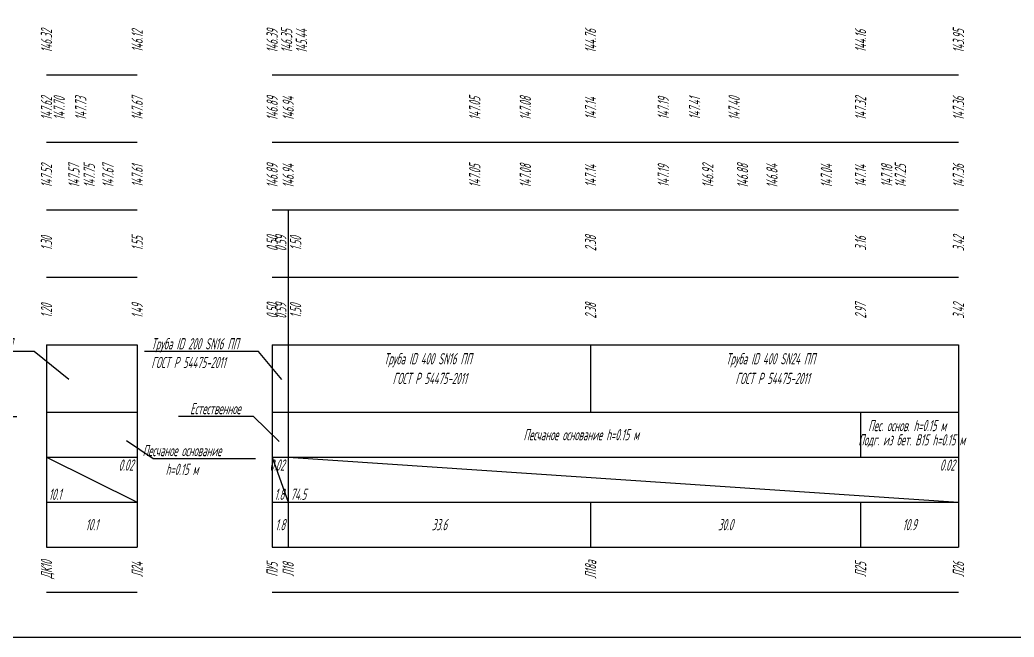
# Model space of a CAD drawing. Header units: metres. Extents: x -30 to 1753, y -860 to 400.
# Drawn here: x 665.2 to 886.2, y -430 to -292.8 of the extents above; entities that cross this region are included whole.
import ezdxf
from ezdxf import colors
from ezdxf.entities.mleader import LeaderData, LeaderLine
from ezdxf.enums import TextEntityAlignment as Align
from ezdxf.math import Vec2, Vec3

# ---------------------------------------------------------------- set-up
doc = ezdxf.new("R2010")
doc.units = ezdxf.units.M
doc.header["$LTSCALE"] = 0.2
doc.layers.add('МГТ_ИГ_Геология', color=252, linetype='Continuous')
doc.layers.add('Таблица', color=7, linetype='Continuous')
doc.layers.add('ПС-НВК-Деталировка', color=7, linetype='Continuous', lineweight=25)
doc.styles.add('SPDS', font='SPDS', dxfattribs={"width": 0.7, "oblique": 15, "height": 2.5})
doc.styles.get("Standard").update_dxf_attribs({"font": 'SPDS.shx', "width": 0.7, "oblique": 15, "height": 3})

# ---------------------------------------------------------------- blocks, each defined once
blk = doc.blocks.new('_None')

msp = doc.modelspace()

# ---------------------------------------------------------------- linework, layer by layer
at = {"layer": 'ПС-НВК-Деталировка'}
msp.add_lwpolyline([(1154, -25), (-10, -25), (-10, -430), (1154, -430)], close=True, dxfattribs=at)
at = {"layer": 'Таблица'}
for p, q in [((671.088, -305), (691.262, -305)), ((721.262, -305), (873.847, -305)), ((671.088, -320), (691.262, -320)), ((721.262, -320), (873.847, -320)), ((671.088, -335), (691.262, -335)), ((721.262, -335), (873.847, -335)), ((724.835, -335), (724.835, -350)), ((671.088, -350), (691.262, -350)), ((721.262, -350), (873.847, -350)), ((724.835, -350), (724.835, -365)), ((671.088, -365), (691.262, -365)), ((671.088, -365), (671.088, -380)), ((691.262, -365), (691.262, -380)), ((721.262, -365), (873.847, -365)), ((721.262, -365), (721.262, -380)), ((724.835, -365), (724.835, -380)), ((724.835, -365), (724.835, -390)), ((792.06, -365), (792.06, -380)), ((873.847, -365), (873.847, -380)), ((671.088, -380), (671.088, -390)), ((671.088, -380), (691.262, -380)), ((691.262, -380), (691.262, -390)), ((721.262, -380), (721.262, -390)), ((721.262, -380), (873.847, -380)), ((852.083, -380), (852.083, -390)), ((873.847, -380), (873.847, -390)), ((671.088, -390), (671.088, -400)), ((671.088, -390), (691.262, -400)), ((671.088, -390), (691.262, -390)), ((691.262, -390), (691.262, -400)), ((721.262, -390), (721.262, -400)), ((721.262, -390), (724.835, -400)), ((721.262, -390), (873.847, -390)), ((724.835, -390), (724.835, -400)), ((724.835, -390), (873.847, -400)), ((873.847, -390), (873.847, -400)), ((671.088, -400), (671.088, -410)), ((671.088, -400), (691.262, -400)), ((691.262, -400), (691.262, -410)), ((721.262, -400), (721.262, -410)), ((721.262, -400), (873.847, -400)), ((724.835, -400), (724.835, -410)), ((792.06, -400), (792.06, -410)), ((852.083, -400), (852.083, -410)), ((873.847, -400), (873.847, -410)), ((671.088, -410), (691.262, -410)), ((721.262, -410), (873.847, -410)), ((671.088, -420), (691.262, -420)), ((721.262, -420), (873.847, -420))]:
    msp.add_line(p, q, dxfattribs=at)

# ---------------------------------------------------------------- texts
at = {"layer": 'Таблица', "oblique": 15, "width": 0.7}
for s, p in [('146.32', (671.088, -297.5)), ('146.12', (691.262, -297.5)), ('146.39', (721.262, -297.5)), ('144.76', (792.06, -297.5)), ('144.16', (852.083, -297.5)), ('143.95', (873.847, -297.5)), ('147.67', (691.262, -312.5)), ('146.89', (721.262, -312.5)), ('147.05', (766.302, -312.5)), ('147.08', (777.565, -312.5)), ('147.62', (671.088, -312.5)), ('147.70', (673.931, -312.5)), ('147.73', (678.706, -312.5)), ('146.94', (724.835, -312.5)), ('146.94', (724.835, -312.5)), ('147.14', (792.06, -312.5)), ('147.14', (792.06, -312.5)), ('147.19', (808.239, -312.5)), ('147.41', (815.192, -312.5)), ('147.40', (823.97, -312.5)), ('147.32', (852.083, -312.5)), ('147.32', (852.083, -312.5)), ('147.36', (873.847, -312.5)), ('147.52', (671.088, -327.5)), ('147.57', (677.194, -327.5)), ('147.75', (680.62, -327.5)), ('147.67', (684.772, -327.5)), ('147.61', (691.262, -327.5)), ('146.89', (721.262, -327.5)), ('146.94', (724.835, -327.5)), ('146.94', (724.835, -327.5)), ('147.05', (766.302, -327.5)), ('147.08', (777.565, -327.5)), ('147.14', (792.06, -327.5)), ('147.14', (792.06, -327.5)), ('147.19', (808.239, -327.5)), ('146.92', (818.106, -327.5)), ('146.88', (825.84, -327.5)), ('146.84', (832.395, -327.5)), ('147.04', (844.494, -327.5)), ('147.14', (852.083, -327.5)), ('147.14', (852.083, -327.5)), ('147.18', (857.904, -327.5)), ('147.25', (860.954, -327.5)), ('147.36', (873.847, -327.5)), ('1.55', (691.262, -342.5)), ('2.38', (792.06, -342.5)), ('3.42', (873.847, -342.5)), ('1.30', (671.088, -342.5)), ('0.50', (721.262, -342.5)), ('3.16', (852.083, -342.5)), ('1.20', (671.088, -357.5)), ('1.49', (691.262, -357.5)), ('0.50', (721.262, -357.5)), ('2.38', (792.06, -357.5)), ('2.97', (852.083, -357.5)), ('3.42', (873.847, -357.5)), ('ДК10', (671.088, -415)), ('Л24', (691.262, -415)), ('ПУ5', (721.262, -415)), ('Л18', (724.835, -415)), ('Л18а', (792.06, -415)), ('Л25', (852.083, -415)), ('Л26', (873.847, -415))]:
    msp.add_text(s, height=2.5, rotation=90, dxfattribs=at).set_placement(p, align=Align.MIDDLE_CENTER)
for s, p in [('146.35', (725.728, -297.5)), ('0.59', (724.435, -342.5)), ('0.59', (724.435, -357.5))]:
    msp.add_text(s, height=2.5, rotation=90, dxfattribs=at).set_placement(p, align=Align.CENTER)
for s, p in [('145.44', (726.528, -297.5)), ('1.50', (725.235, -342.5)), ('1.50', (725.235, -357.5))]:
    msp.add_text(s, height=2.5, rotation=90, dxfattribs=at).set_placement(p, align=Align.TOP_CENTER)
for s, p in [('Труба ID 400 SN16 ПП ', (756.299, -369.375)), ('Труба ID 400 SN24 ПП ', (832.515, -369.375))]:
    msp.add_text(s, height=2.5, dxfattribs=at).set_placement(p, align=Align.CENTER)
for s, p in [('ГОСТ Р 54475-2011', (756.299, -372.5)), ('ГОСТ Р 54475-2011', (832.515, -372.5)), ('Пес. основ. h=0.15 м  ', (863.337, -382.978)), ('Песчаное основание h=0.15 м', (789.963, -385)), ('Подг. из бет. B15 h=0.15 м ', (863.891, -386.15)), ('10.1', (681.175, -405)), ('1.8', (723.049, -405)), ('33.6', (758.448, -405)), ('30.0', (822.071, -405)), ('10.9', (862.965, -405))]:
    msp.add_text(s, height=2.5, dxfattribs=at).set_placement(p, align=Align.MIDDLE_CENTER)
for p in [(690.427, -390.5), (724, -390.5), (873.012, -390.5)]:
    msp.add_text('0.02', height=2.5, dxfattribs=at).set_placement(p, align=Align.TOP_RIGHT)
for s, p in [('10.1', (671.588, -399.5)), ('1.8', (721.762, -399.5)), ('74.5', (725.335, -399.5))]:
    msp.add_text(s, height=2.5, dxfattribs=at).set_placement(p)

# ---------------------------------------------------------------- leaders
at = {"layer": 'МГТ_ИГ_Геология', "color": 0, "lineweight": 25}
ml = msp.add_multileader_mtext('Standard', dxfattribs=at)
ml.set_content('{\\Q15;\\W0.7;Естественное}', style='SPDS')
ml.set_leader_properties()
ml.set_arrow_properties(name='NONE')
ml.build(insert=Vec2(0, 0))
ml.multileader.update_dxf_attribs({"text_left_attachment_type": 6, "text_right_attachment_type": 6, "dogleg_length": 0.5, "arrow_head_size": 1})
ctx = ml.context
ctx.base_point, ctx.char_height, ctx.arrow_head_size, ctx.landing_gap_size, ctx.plane_origin = Vec3(648.251, -380.954), 2.5, 1, 0, Vec3(-1270.124, 358.308)
ctx.left_attachment, ctx.right_attachment, ctx.text_align_type = 6, 6, 1
notes = []
notes.append((ctx, [(1, (1, 1, 0), (647.751, -380.954), (1, 0), 0.5, [(0, [(637.505, -386.489)], 0, [])])]))
ctx.mtext.insert, ctx.mtext.width, ctx.mtext.defined_height, ctx.mtext.alignment, ctx.mtext.line_spacing_style, ctx.mtext.flow_direction = Vec3(656.272, -377.954), 22.00699, 8.316, 2, 2, 5
ml = msp.add_multileader_mtext('Standard', dxfattribs=at)
ml.set_content('{\\Q15;\\W0.7;Естественное}', style='SPDS')
ml.set_leader_properties()
ml.set_arrow_properties(name='NONE')
ml.build(insert=Vec2(0, 0))
ml.multileader.update_dxf_attribs({"text_left_attachment_type": 6, "text_right_attachment_type": 6, "dogleg_length": 0.5, "arrow_head_size": 1})
ctx = ml.context
ctx.base_point, ctx.char_height, ctx.arrow_head_size, ctx.landing_gap_size, ctx.plane_origin = Vec3(700.608, -380.954), 2.5, 1, 0, Vec3(-1184.798, 358.308)
ctx.left_attachment, ctx.right_attachment, ctx.text_align_type = 6, 6, 1
notes.append((ctx, [(0, (1, 1, 0), (717.152, -380.954), (-1, 0), 0.5, [(0, [(722.831, -386.489)], 0, [])])]))
ctx.mtext.insert, ctx.mtext.width, ctx.mtext.defined_height, ctx.mtext.alignment, ctx.mtext.line_spacing_style, ctx.mtext.flow_direction = Vec3(708.63, -377.954), 22.00699, 8.316, 2, 2, 5
ml = msp.add_multileader_mtext('Standard', dxfattribs=at)
ml.set_content('{\\Q15;\\W0.7;Песчаное основание \\Ph=0.15 м}', style='SPDS')
ml.set_leader_properties()
ml.set_arrow_properties(name='NONE')
ml.build(insert=Vec2(0, 0))
ml.multileader.update_dxf_attribs({"text_left_attachment_type": 6, "text_right_attachment_type": 6, "dogleg_length": 0.5, "arrow_head_size": 1})
ctx = ml.context
ctx.base_point, ctx.char_height, ctx.arrow_head_size, ctx.landing_gap_size, ctx.plane_origin = Vec3(695.333, -390.287), 2.5, 1, 0, Vec3(-1208.199, 357.614)
ctx.left_attachment, ctx.right_attachment, ctx.text_align_type = 6, 6, 1
notes.append((ctx, [(1, (1, 1, 0), (694.833, -390.287), (1, 0), 0.5, [(0, [(688.877, -386.262)], 0, [])])]))
ctx.mtext.insert, ctx.mtext.width, ctx.mtext.defined_height, ctx.mtext.alignment, ctx.mtext.line_spacing_style, ctx.mtext.flow_direction = Vec3(701.211, -387.287), 22.00699, 8.316, 2, 2, 5
at = {"layer": 'Таблица'}
ml = msp.add_multileader_mtext('Standard', dxfattribs=at)
ml.set_content('Труба ID 400 SN24 ПП\\PГОСТ Р 54475-2011 ', color=256, style='SPDS')
ml.set_leader_properties()
ml.set_arrow_properties(name='NONE')
ml.build(insert=Vec2(0, 0))
ml.multileader.update_dxf_attribs({"text_left_attachment_type": 6, "text_right_attachment_type": 6, "dogleg_length": 0.5, "arrow_head_size": 1})
ctx = ml.context
ctx.base_point, ctx.char_height, ctx.arrow_head_size, ctx.landing_gap_size, ctx.plane_origin = Vec3(643.754, -366.542), 2.5, 1, 0, Vec3(-1260.198, 370.302)
ctx.left_attachment, ctx.right_attachment = 6, 6
notes.append((ctx, [(1, (1, 1, 0), (643.254, -366.542), (1, 0), 0.5, [(0, [(636.937, -372.749)], 0, [])])]))
ctx.mtext.insert, ctx.mtext.width, ctx.mtext.defined_height, ctx.mtext.line_spacing_style, ctx.mtext.flow_direction = Vec3(643.754, -363.542), 31.31538, 8.512, 2, 5
ml = msp.add_multileader_mtext('Standard', dxfattribs=at)
ml.set_content('Труба ID 400 SN24 ПП\\PГОСТ Р 54475-2011 ', color=256, style='SPDS')
ml.set_leader_properties()
ml.set_arrow_properties(name='NONE')
ml.build(insert=Vec2(0, 0))
ml.multileader.update_dxf_attribs({"text_left_attachment_type": 6, "text_right_attachment_type": 6, "dogleg_length": 0.5, "arrow_head_size": 1})
ctx = ml.context
ctx.base_point, ctx.char_height, ctx.arrow_head_size, ctx.landing_gap_size, ctx.plane_origin = Vec3(643.754, -366.542), 2.5, 1, 0, Vec3(-1221.101, 370.302)
ctx.left_attachment, ctx.right_attachment = 6, 6
notes.append((ctx, [(0, (1, 1, 0), (668.374, -366.542), (-1, 0), 0.5, [(0, [(676.035, -372.749)], 0, [])])]))
ctx.mtext.insert, ctx.mtext.width, ctx.mtext.defined_height, ctx.mtext.line_spacing_style, ctx.mtext.flow_direction = Vec3(643.754, -363.542), 30.74663, 8.512, 2, 5
ml = msp.add_multileader_mtext('Standard', dxfattribs=at)
ml.set_content('Труба ID 200 SN16 ПП\\PГОСТ Р 54475-2011 ', color=256, style='SPDS')
ml.set_leader_properties()
ml.set_arrow_properties(name='NONE')
ml.build(insert=Vec2(0, 0))
ml.multileader.update_dxf_attribs({"text_left_attachment_type": 6, "text_right_attachment_type": 6, "dogleg_length": 0.5, "arrow_head_size": 1})
ctx = ml.context
ctx.base_point, ctx.char_height, ctx.arrow_head_size, ctx.landing_gap_size, ctx.plane_origin = Vec3(694.382, -366.542), 2.5, 1, 0, Vec3(-1173.719, 370.302)
ctx.left_attachment, ctx.right_attachment = 6, 6
notes.append((ctx, [(0, (1, 1, 0), (718.258, -366.542), (-1, 0), 0.5, [(0, [(723.417, -372.749)], 0, [])])]))
ctx.mtext.insert, ctx.mtext.width, ctx.mtext.defined_height, ctx.mtext.line_spacing_style, ctx.mtext.flow_direction = Vec3(694.382, -363.542), 30.74663, 8.512, 2, 5
for ctx, leaders in notes:
    for number, flags, end, landing, length, lines in leaders:
        leader = LeaderData()
        leader.index, (leader.has_last_leader_line, leader.has_dogleg_vector, leader.attachment_direction) = number, flags
        leader.last_leader_point, leader.dogleg_vector, leader.dogleg_length = Vec3(end), Vec3(landing), length
        for number, points, colour, breaks in lines:
            line = LeaderLine()
            line.index, line.vertices, line.color, line.breaks = number, Vec3.list(points), colors.encode_raw_color(colour), breaks
            leader.lines.append(line)
        ctx.leaders.append(leader)

doc.saveas('drawing.dxf')
